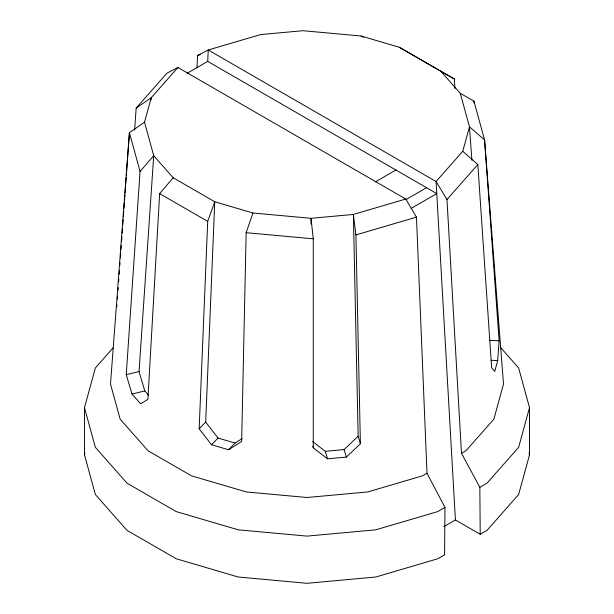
<?xml version="1.0" encoding="UTF-8"?>
<svg xmlns="http://www.w3.org/2000/svg" width="614" height="614" viewBox="0 0 614 614"><rect width="100%" height="100%" fill="white"/><g stroke="black" fill="none" stroke-linecap="round" stroke-linejoin="round"><path stroke-width="0.92" d="M134.635 130.076L136.17 108.072L167.023 73.112L177.922 67.486L405.77 199.036L416.461 217.118L426.999 473.24L444.966 507.433L444.59 554.841L437.79 558.763L375.76 577.014L307 583.3L238.24 577.014L176.21 558.763L126.983 530.342L95.377 494.531L84.486 454.836L84.486 407.642L95.377 367.947L113.076 347.892M405.77 199.036L353.372 214.447L311.029 218.315L252.953 213.004L246.153 232.691L241.663 441.52L228.531 449.755L211.538 444.759L199.166 428.795L207.701 221.378L214.754 201.768L173.179 177.761L153.715 155.71L144.52 122.178L151.228 97.733L177.922 67.486M242.008 438.688L235.055 443.047L218.062 438.051L205.69 422.094L214.754 201.768L252.953 213.004M196.994 67.908L197.539 55.49L208.23 49.987L260.628 34.576L302.971 30.7L361.047 36.011L399.246 47.247L454.352 78.976L454.928 88.531M187.124 73.281L207.732 61.385L208.23 49.987L436.078 181.529L446.977 199.504L461.475 453.332L479.841 487.301L480.217 534.272L487.017 530.342L518.623 494.531L529.514 454.836L529.514 407.642L518.623 367.947L500.287 347.179M173.179 177.761L159.648 193.633L147.882 399.415L140.652 403.828L131.995 394.027L126.246 374.663L140.053 171.436L129.424 132.678L144.52 122.178M148.504 395.147L144.797 390.941L139.048 371.577L153.715 155.71L140.053 171.436M151.09 99.645L151.228 97.733L136.17 108.072M116.821 306.747L116.959 304.836M117.381 299.095L117.589 296.232M118.003 290.491L118.21 287.621M118.625 281.88L118.832 279.017M119.177 274.228L119.454 270.406M119.799 265.624L120.006 262.754M120.352 257.972L120.628 254.15M120.973 249.361L121.257 245.539M121.534 241.709L121.879 236.927M122.155 233.105L122.501 228.324M122.708 225.453L123.122 219.712M123.33 216.842L123.744 211.109M123.951 208.238L124.366 202.497M124.504 200.586L124.926 194.845M125.064 192.934L125.548 186.242M125.686 184.33L126.169 177.63M126.307 175.719L129.424 132.678L110.497 384.049L120.114 419.109L148.028 450.737L191.499 475.835L246.275 491.944L307 497.501L367.725 491.944L422.501 475.835L426.999 473.24M460.285 93.305L469.48 126.837L462.772 151.282L477.83 164.537L491.637 367.763L494.707 371.455L497.693 360.587L499.113 340.778L484.576 139.931L473.947 101.18L460.285 93.305L440.821 71.255L399.246 47.247M84.486 454.836L84.993 452.986M529.514 407.642L518.623 447.345L487.017 483.157L479.841 487.301M462.772 151.282L436.078 181.529L455.419 519.966L480.217 534.272M446.977 199.504L477.83 164.537M199.166 428.795L205.69 422.094M211.538 444.759L218.062 438.051M228.531 449.755L235.055 443.047M312.534 441.497L325.305 451.305L344.132 449.578L358.146 436.255L353.372 214.447L355.905 234.932L360.395 443.761L346.38 457.092L327.554 458.811L313.278 447.852L312.779 446.178M375.292 181.921L395.907 170.024M405.946 199.619L426.553 187.715M411.211 208.376L436.769 193.617L207.732 61.385M461.475 453.332L465.972 450.737L493.886 419.109L503.503 384.049L484.576 139.931L469.48 126.837L471.905 160.315M444.966 507.433L437.79 511.577L375.76 529.821L307 536.114L238.24 529.821L176.21 511.577L126.983 483.157L95.377 447.345L84.486 407.642M443.83 526.659L455.419 519.966M197.539 55.49L200.294 54.684M355.905 234.932L416.461 217.118M126.246 374.663L139.048 371.577M131.995 394.027L144.797 390.941M489.65 340.371L499.113 340.778M491.07 360.295L497.693 360.587M246.153 232.691L313.278 238.831L313.278 447.852M440.821 71.255L454.352 78.976M361.047 36.011L363.311 37.316M159.648 193.633L207.701 221.378M358.146 436.255L360.395 443.761M344.132 449.578L346.38 457.092M325.305 451.305L327.554 458.811M529.007 452.986L529.514 454.836M313.278 238.831L311.029 218.315L311.029 224.056M473.947 101.18L474.077 103.091"/></g></svg>
